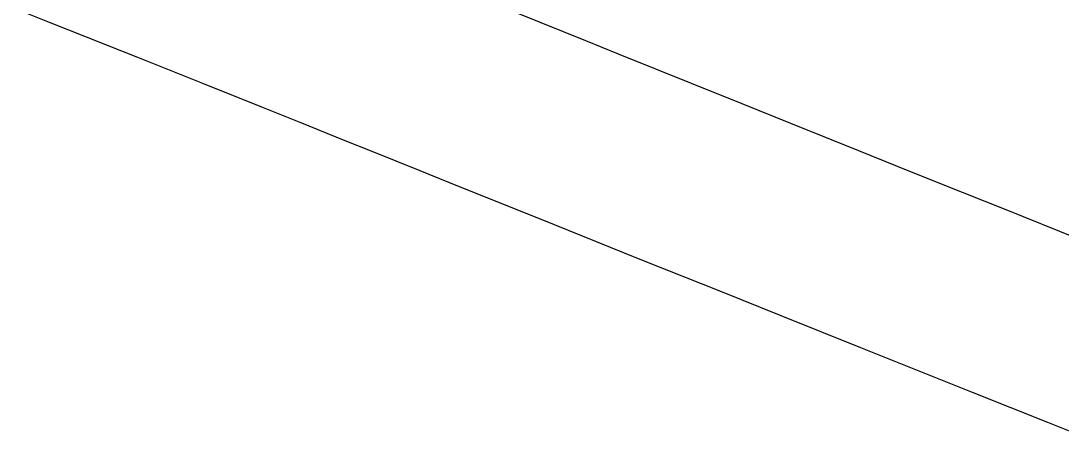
# Model space of a CAD drawing. Extents: x -693 to 354, y -430 to 666.
# Drawn here: x -530.5 to -93.4, y -219.9 to -43.3 of the extents above; entities that cross this region are included whole.
import ezdxf

# ---------------------------------------------------------------- set-up
doc = ezdxf.new("R2010")
doc.units = 0

msp = doc.modelspace()

# ---------------------------------------------------------------- linework, layer by layer
at = {"layer": 'Centerline', "color": 0}
for p, q in [((-530.543151, -39.048968, -280.62745), (-518.669059, -43.791179, -282.123006)), ((-322.394023, -39.977118, -295.10459), (-293.556979, -51.568927, -294.063022)), ((-518.669059, -43.791179, -282.123006), (-494.958952, -53.221557, -287.407417)), ((-293.556979, -51.568927, -294.063022), (-279.769326, -57.119525, -293.09556)), ((-494.958952, -53.221557, -287.407417), (-481.549627, -58.565674, -289.787326)), ((-481.549627, -58.565674, -289.787326), (-454.959127, -69.163018, -294.504734)), ((-279.769326, -57.119525, -293.09556), (-249.127217, -69.437935, -291.946282)), ((-454.959127, -69.163018, -294.504734), (-429.499701, -79.363958, -295.911663)), ((-249.127217, -69.437935, -291.946282), (-227.931232, -77.949356, -291.700868)), ((-227.931232, -77.949356, -291.700868), (-207.414822, -86.188125, -291.449723)), ((-429.499701, -79.363958, -295.911663), (-413.403785, -85.817468, -296.554815)), ((-413.403785, -85.817468, -296.554815), (-394.517087, -93.375668, -298.092564)), ((-207.414822, -86.188125, -291.449723), (-178.890313, -97.619657, -292.418574)), ((-394.517087, -93.375668, -298.092564), (-383.25013, -97.905403, -297.813444)), ((-383.25013, -97.905403, -297.813444), (-363.069025, -106.023014, -297.080467)), ((-178.890313, -97.619657, -292.418574), (-162.656684, -104.148231, -291.661749)), ((-162.656684, -104.148231, -291.661749), (-144.176236, -111.561838, -291.86684)), ((-363.069025, -106.023014, -297.080467), (-351.070347, -110.842315, -297.048245)), ((-351.070347, -110.842315, -297.048245), (-306.684881, -128.699514, -295.283353)), ((-144.176236, -111.561838, -291.86684), (-117.152003, -122.415783, -291.408763)), ((-117.152003, -122.415783, -291.408763), (-87.240589, -134.425593, -291.116528)), ((-306.684881, -128.699514, -295.283353), (-277.242539, -140.527018, -295.133162)), ((-277.242539, -140.527018, -295.133162), (-268.611167, -143.997368, -294.082989)), ((-268.611167, -143.997368, -294.082989), (-236.926662, -156.681052, -293.518023)), ((-236.926662, -156.681052, -293.518023), (-211.503351, -166.846866, -293.72459)), ((-211.503351, -166.846866, -293.72459), (-178.095556, -180.219931, -293.156252)), ((-178.095556, -180.219931, -293.156252), (-131.271865, -198.949392, -293.164649)), ((-131.271865, -198.949392, -293.164649), (-99.652561, -211.602311, -292.862102)), ((-99.652561, -211.602311, -292.862102), (-78.871453, -219.919852, -292.566205))]:
    msp.add_line(p, q, dxfattribs=at)

doc.saveas('drawing.dxf')
